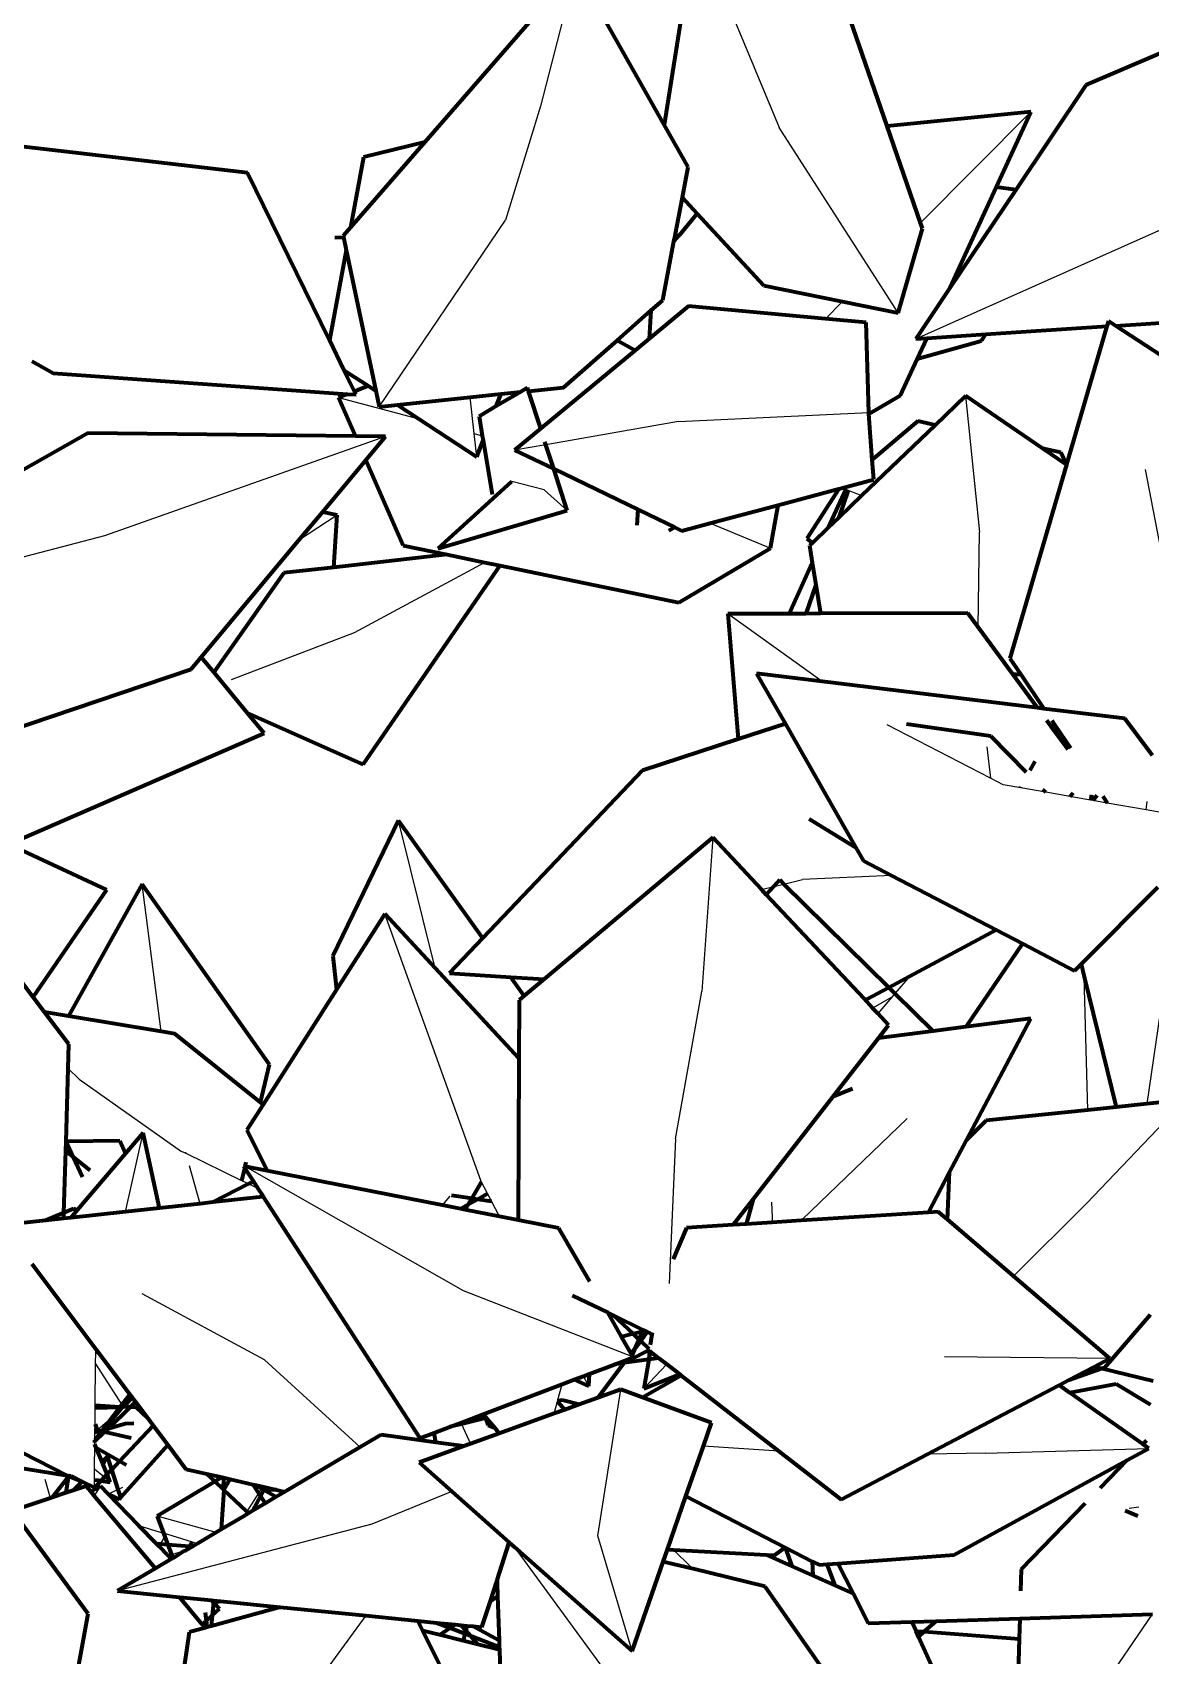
# Model space of a CAD drawing. Header units: millimetres. Extents: x 4307 to 31003, y 2809 to 20009.
# Drawn here: x 7333.2 to 7395.3, y 8375.9 to 8466.1 of the extents above; entities that cross this region are included whole.
import ezdxf

# ---------------------------------------------------------------- set-up
doc = ezdxf.new("R2010")
doc.units = ezdxf.units.MM
doc.layers.add('ProfileEdges', color=7, linetype='Continuous')

msp = doc.modelspace()

# ---------------------------------------------------------------- linework, layer by layer
for p, q in [((7363.412, 8469.672), (7361.434, 8462.025)), ((7371.852, 8467.7), (7374.701, 8460.848)), ((7361.434, 8462.025), (7359.506, 8455.69)), ((7382.563, 8455.535), (7388.698, 8461.714)), ((7381.31, 8450.544), (7374.701, 8460.848)), ((7382.296, 8449.104), (7397.895, 8456.047)), ((7352.473, 8445.318), (7359.506, 8455.69)), ((7377.277, 8450.211), (7378.233, 8451.174)), ((7350.221, 8445.835), (7354.674, 8444.652)), ((7357.755, 8443.833), (7357.526, 8445.851)), ((7385.067, 8445.932), (7385.836, 8438.348)), ((7369.104, 8444.501), (7361.741, 8443.217)), ((7369.104, 8444.501), (7379.683, 8445.012)), ((7352.837, 8443.669), (7337.206, 8438.145)), ((7357.755, 8443.833), (7358.203, 8443.714)), ((7357.901, 8442.543), (7357.755, 8443.833)), ((7361.741, 8443.217), (7360.004, 8442.914)), ((7360.188, 8443.186), (7360.298, 8443.157)), ((7395.04, 8441.844), (7396.456, 8434.558)), ((7361.638, 8440.701), (7359.848, 8441.171)), ((7362.92, 8439.554), (7361.638, 8440.701)), ((7378.234, 8440.815), (7378.402, 8440.746)), ((7378.402, 8440.746), (7378.543, 8440.688)), ((7378.543, 8440.688), (7379.285, 8440.384)), ((7350.137, 8439.301), (7348.001, 8437.89)), ((7370.867, 8438.85), (7374.224, 8437.475)), ((7337.206, 8438.145), (7317.007, 8432.893)), ((7385.759, 8433.083), (7385.836, 8438.348)), ((7358.348, 8436.676), (7351.083, 8432.753)), ((7377.099, 8430.055), (7371.843, 8433.811)), ((7351.083, 8432.753), (7344.256, 8430.157)), ((7386.446, 8424.688), (7380.705, 8427.656)), ((7386.237, 8426.426), (7386.446, 8424.688)), ((7387.16, 8424.319), (7386.446, 8424.688)), ((7388.125, 8424.149), (7387.16, 8424.319)), ((7389.516, 8423.905), (7388.125, 8424.149)), ((7390.86, 8423.67), (7389.516, 8423.905)), ((7391.998, 8423.47), (7390.86, 8423.67)), ((7392.14, 8423.445), (7391.998, 8423.47)), ((7392.937, 8423.306), (7392.14, 8423.445)), ((7395.107, 8422.925), (7392.937, 8423.306)), ((7395.107, 8422.925), (7395.161, 8423.393)), ((7397.468, 8422.512), (7395.107, 8422.925)), ((7355.597, 8414.126), (7353.545, 8422.336)), ((7371.016, 8421.381), (7370.409, 8412.825)), ((7374.964, 8418.804), (7376, 8419.059)), ((7380.947, 8419.282), (7376, 8419.059)), ((7340.36, 8410.613), (7339.311, 8418.799)), ((7373.721, 8418.498), (7374.405, 8418.666)), ((7374.405, 8418.666), (7374.964, 8418.804)), ((7358.118, 8402.323), (7352.789, 8417.157)), ((7381.958, 8413.679), (7381.139, 8412.724)), ((7391.85, 8406.244), (7391.662, 8413.64)), ((7368.938, 8404.647), (7370.409, 8412.825)), ((7381.139, 8412.724), (7380.963, 8412.519)), ((7380.963, 8412.519), (7379.897, 8411.915)), ((7380.963, 8412.519), (7380.183, 8411.61)), ((7396.013, 8412.554), (7395.128, 8406.585)), ((7335.198, 8408.558), (7335.814, 8407.966)), ((7335.814, 8407.966), (7341.494, 8403.948)), ((7391.783, 8401.056), (7397.29, 8406.809)), ((7375.978, 8400.159), (7381.819, 8405.779)), ((7338.375, 8400.592), (7339.354, 8404.984)), ((7368.938, 8404.647), (7368.599, 8396.61)), ((7341.749, 8403.825), (7341.494, 8403.948)), ((7341.749, 8403.825), (7341.726, 8403.909)), ((7344.851, 8402.321), (7341.749, 8403.825)), ((7342.526, 8401.042), (7341.936, 8403.155)), ((7357.158, 8396.207), (7345.039, 8403.107)), ((7345.223, 8402.141), (7344.851, 8402.321)), ((7345.734, 8401.893), (7345.223, 8402.141)), ((7358.167, 8402.23), (7358.118, 8402.323)), ((7358.497, 8401.602), (7358.167, 8402.23)), ((7356.396, 8401.464), (7355.982, 8400.961)), ((7358.714, 8401.19), (7358.497, 8401.602)), ((7359.162, 8400.337), (7358.714, 8401.19)), ((7374.341, 8400.275), (7374.304, 8401.128)), ((7391.783, 8401.056), (7387.723, 8397.022)), ((7374.319, 8399.999), (7374.341, 8400.275)), ((7375.923, 8400.101), (7375.978, 8400.159)), ((7346.104, 8392.361), (7339.314, 8396.036)), ((7366.604, 8392.517), (7357.158, 8396.207)), ((7336.722, 8392.141), (7336.729, 8392.803)), ((7336.729, 8392.803), (7336.731, 8392.965)), ((7336.7, 8389.832), (7336.722, 8392.141)), ((7336.722, 8392.141), (7338.17, 8389.869)), ((7346.104, 8392.361), (7351.418, 8387.511)), ((7367.188, 8390.776), (7368.455, 8392.128)), ((7393.088, 8392.438), (7383.893, 8392.528)), ((7362.387, 8390.066), (7362.642, 8391.013)), ((7364.121, 8390.906), (7363.828, 8391.463)), ((7338.291, 8389.747), (7338.811, 8390.197)), ((7364.619, 8382.584), (7365.903, 8390.714)), ((7336.69, 8388.793), (7336.699, 8389.707)), ((7336.699, 8389.707), (7336.7, 8389.832)), ((7336.811, 8388.466), (7337.676, 8389.215)), ((7337.676, 8389.215), (7338.052, 8389.54)), ((7338.17, 8389.869), (7338.215, 8389.751)), ((7338.215, 8389.751), (7338.258, 8389.731)), ((7362.201, 8389.376), (7362.38, 8390.042)), ((7362.38, 8390.042), (7362.387, 8390.066)), ((7336.681, 8387.896), (7336.685, 8388.335)), ((7336.685, 8388.335), (7336.69, 8388.793)), ((7357.011, 8388.874), (7357.048, 8388.796)), ((7357.048, 8388.796), (7357.556, 8387.698)), ((7336.665, 8386.291), (7336.679, 8387.673)), ((7336.679, 8387.673), (7336.679, 8387.771)), ((7374.678, 8387.3), (7370.491, 8387.571)), ((7386.17, 8387.179), (7395.246, 8387.441)), ((7337.384, 8386.996), (7337.173, 8386.455)), ((7386.17, 8387.179), (7382.955, 8387.132)), ((7334.216, 8384.683), (7333.918, 8385.725)), ((7336.655, 8385.263), (7336.659, 8385.706)), ((7336.659, 8385.706), (7336.665, 8386.291)), ((7337.203, 8385.843), (7336.665, 8386.291)), ((7336.867, 8385.673), (7336.743, 8385.357)), ((7337.532, 8385.568), (7337.203, 8385.843)), ((7336.667, 8385.162), (7336.569, 8384.91)), ((7336.864, 8385.153), (7336.647, 8384.817)), ((7336.694, 8385.231), (7336.667, 8385.162)), ((7336.743, 8385.357), (7336.694, 8385.231)), ((7336.99, 8385.347), (7336.864, 8385.153)), ((7337.98, 8385.16), (7337.426, 8384.898)), ((7338.215, 8385.271), (7337.98, 8385.16)), ((7345.768, 8384.959), (7345.116, 8383.947)), ((7345.933, 8385.216), (7345.768, 8384.959)), ((7346, 8385.32), (7345.933, 8385.216)), ((7356.506, 8385.056), (7352.065, 8383.241)), ((7345.116, 8383.947), (7344.938, 8383.67)), ((7394.686, 8384.188), (7394.161, 8384.11)), ((7352.065, 8383.241), (7337.946, 8379.525)), ((7339.111, 8383.159), (7340.494, 8382.741)), ((7343.424, 8382.772), (7340.149, 8383.683)), ((7340.243, 8381.993), (7340.32, 8382.122)), ((7340.32, 8382.122), (7340.569, 8382.536)), ((7340.494, 8382.741), (7340.661, 8382.69)), ((7340.569, 8382.536), (7340.661, 8382.69)), ((7340.661, 8382.69), (7342.088, 8382.258)), ((7342.088, 8382.258), (7342.323, 8382.186)), ((7342.323, 8382.186), (7342.398, 8382.164)), ((7359.978, 8381.981), (7366.061, 8373.663)), ((7366.536, 8376.171), (7364.619, 8382.584)), ((7340.729, 8381.491), (7340.929, 8381.549)), ((7340.929, 8381.549), (7341.627, 8381.749)), ((7369.808, 8380.853), (7368.832, 8381.8)), ((7369.918, 8380.747), (7369.808, 8380.853)), ((7351.74, 8378.151), (7347.852, 8372.869)), ((7387.752, 8366.989), (7395.457, 8378.234))]:
    msp.add_line(p, q)
at = {"layer": 'ProfileEdges', "lineweight": 211}
for p, q in [((7370.385, 8473.999), (7368.313, 8460.99)), ((7363.412, 8469.672), (7355.019, 8460.028)), ((7368.313, 8460.99), (7363.412, 8469.672)), ((7380.71, 8460.907), (7377.803, 8469.332)), ((7402.158, 8467.656), (7391.751, 8463.195)), ((7391.751, 8463.195), (7387.847, 8457.377)), ((7388.698, 8461.714), (7380.71, 8460.907)), ((7386.771, 8457.53), (7388.698, 8461.714)), ((7369.647, 8458.628), (7368.313, 8460.99)), ((7382.563, 8455.535), (7380.71, 8460.907)), ((7345.167, 8458.329), (7329.12, 8460.175)), ((7355.019, 8460.028), (7350.884, 8455.278)), ((7355.019, 8460.028), (7351.615, 8459.194)), ((7351.615, 8459.194), (7350.884, 8455.278)), ((7349.716, 8449.015), (7345.167, 8458.329)), ((7369.327, 8456.959), (7369.647, 8458.628)), ((7368.922, 8454.847), (7369.327, 8456.959)), ((7369.327, 8456.959), (7370.153, 8456.067)), ((7384.19, 8451.926), (7386.771, 8457.53)), ((7387.847, 8457.377), (7384.19, 8451.926)), ((7387.847, 8457.377), (7386.771, 8457.53)), ((7370.153, 8456.067), (7369.14, 8454.847)), ((7370.153, 8456.067), (7373.853, 8452.07)), ((7350.884, 8455.278), (7350.482, 8454.815)), ((7381.31, 8450.544), (7382.671, 8455.221)), ((7382.671, 8455.221), (7382.563, 8455.535)), ((7350.006, 8454.737), (7350.498, 8454.74)), ((7350.482, 8454.815), (7350.498, 8454.74)), ((7350.498, 8454.74), (7350.649, 8454.018)), ((7368.231, 8451.241), (7368.857, 8454.507)), ((7369.12, 8454.823), (7368.857, 8454.507)), ((7368.857, 8454.507), (7368.917, 8454.822)), ((7369.14, 8454.847), (7368.917, 8454.822)), ((7368.917, 8454.822), (7368.922, 8454.847)), ((7368.917, 8454.822), (7369.12, 8454.823)), ((7368.922, 8454.847), (7369.14, 8454.847)), ((7369.14, 8454.847), (7369.12, 8454.823)), ((7350.649, 8454.018), (7349.716, 8449.015)), ((7350.649, 8454.018), (7352.286, 8446.212)), ((7373.853, 8452.07), (7378.233, 8451.174)), ((7384.19, 8451.926), (7382.296, 8449.104)), ((7365.694, 8449.014), (7367.574, 8450.665)), ((7369.672, 8450.916), (7367.472, 8449.095)), ((7367.574, 8450.665), (7367.472, 8449.095)), ((7367.574, 8450.665), (7368.231, 8451.241)), ((7377.277, 8450.211), (7369.672, 8450.916)), ((7378.233, 8451.174), (7381.31, 8450.544)), ((7379.545, 8450), (7377.277, 8450.211)), ((7379.683, 8445.012), (7379.545, 8450)), ((7386.187, 8449.356), (7392.919, 8449.793)), ((7392.919, 8449.793), (7390.676, 8442.12)), ((7393.002, 8450.076), (7392.919, 8449.793)), ((7393.39, 8449.824), (7393.002, 8450.076)), ((7393.39, 8449.824), (7399.547, 8450.223)), ((7404.623, 8442.498), (7393.39, 8449.824)), ((7350.522, 8447.364), (7349.716, 8449.015)), ((7362.714, 8446.399), (7365.694, 8449.014)), ((7366.699, 8448.456), (7365.694, 8449.014)), ((7367.472, 8449.095), (7366.699, 8448.456)), ((7382.296, 8449.104), (7382.908, 8449.143)), ((7382.373, 8447.981), (7382.908, 8449.143)), ((7382.373, 8447.981), (7385.955, 8448.982)), ((7382.908, 8449.143), (7386.187, 8449.356)), ((7385.955, 8448.982), (7386.187, 8449.356)), ((7333.17, 8447.864), (7334.367, 8447.189)), ((7366.699, 8448.456), (7361.453, 8444.113)), ((7381.434, 8445.943), (7382.373, 8447.981)), ((7334.367, 8447.189), (7350.721, 8446.029)), ((7350.522, 8447.364), (7351.878, 8446.478)), ((7351.102, 8446.177), (7350.522, 8447.364)), ((7350.721, 8446.029), (7350.221, 8445.835)), ((7350.721, 8446.029), (7351.19, 8445.996)), ((7351.878, 8446.478), (7351.102, 8446.177)), ((7351.19, 8445.996), (7351.102, 8446.177)), ((7351.878, 8446.478), (7352.286, 8446.212)), ((7352.286, 8446.212), (7352.473, 8445.318)), ((7357.526, 8445.851), (7359.252, 8446.034)), ((7360.345, 8446.149), (7358.987, 8445.349)), ((7358.987, 8445.349), (7359.252, 8446.034)), ((7359.252, 8446.034), (7360.345, 8446.149)), ((7360.726, 8446.373), (7360.345, 8446.149)), ((7360.694, 8446.186), (7360.783, 8446.195)), ((7360.783, 8446.195), (7360.726, 8446.373)), ((7360.783, 8446.195), (7362.714, 8446.399)), ((7361.453, 8444.113), (7360.783, 8446.195)), ((7350.221, 8445.835), (7351.156, 8443.688)), ((7352.473, 8445.318), (7353.49, 8445.425)), ((7353.49, 8445.425), (7357.526, 8445.851)), ((7353.49, 8445.425), (7354.674, 8444.652)), ((7358.987, 8445.349), (7358.025, 8444.782)), ((7379.69, 8444.927), (7381.434, 8445.943)), ((7385.067, 8445.932), (7383.374, 8444.307)), ((7389.341, 8442.999), (7385.067, 8445.932)), ((7354.674, 8444.652), (7357.901, 8442.543)), ((7358.025, 8444.782), (7358.203, 8443.714)), ((7383.374, 8444.307), (7379.285, 8440.384)), ((7379.69, 8444.927), (7379.683, 8445.012)), ((7379.879, 8442.374), (7379.69, 8444.927)), ((7382.417, 8444.517), (7379.879, 8442.374)), ((7383.374, 8444.307), (7382.417, 8444.517)), ((7336.282, 8443.863), (7332.008, 8441.431)), ((7351.156, 8443.688), (7336.282, 8443.863)), ((7352.837, 8443.669), (7351.156, 8443.688)), ((7351.737, 8442.355), (7352.837, 8443.669)), ((7357.901, 8442.543), (7358.249, 8443.441)), ((7358.203, 8443.714), (7358.249, 8443.441)), ((7358.249, 8443.441), (7358.748, 8440.449)), ((7361.453, 8444.113), (7360.298, 8443.157)), ((7361.741, 8443.217), (7361.689, 8443.379)), ((7360.298, 8443.157), (7360.004, 8442.914)), ((7360.004, 8442.914), (7362.176, 8441.866)), ((7362.176, 8441.866), (7361.741, 8443.217)), ((7390.349, 8442.778), (7389.341, 8442.999)), ((7390.667, 8442.089), (7389.341, 8442.999)), ((7390.676, 8442.12), (7390.349, 8442.778)), ((7349.325, 8439.472), (7351.737, 8442.355)), ((7351.737, 8442.355), (7353.803, 8437.613)), ((7362.92, 8439.554), (7362.176, 8441.866)), ((7362.176, 8441.866), (7366.855, 8439.608)), ((7379.961, 8441.276), (7379.879, 8442.374)), ((7390.667, 8442.089), (7387.524, 8431.338)), ((7390.676, 8442.12), (7390.667, 8442.089)), ((7358.817, 8440.235), (7359.848, 8441.171)), ((7374.65, 8439.859), (7378.027, 8440.76)), ((7378.027, 8440.76), (7376.251, 8437.996)), ((7377.433, 8438.606), (7378.402, 8440.746)), ((7378.543, 8440.688), (7378.025, 8439.174)), ((7378.027, 8440.76), (7378.234, 8440.815)), ((7378.234, 8440.815), (7379.961, 8441.276)), ((7355.754, 8437.454), (7358.817, 8440.235)), ((7370.867, 8438.85), (7374.65, 8439.859)), ((7374.224, 8437.475), (7374.65, 8439.859)), ((7379.285, 8440.384), (7378.025, 8439.174)), ((7348.001, 8437.89), (7349.325, 8439.472)), ((7350.137, 8439.301), (7349.325, 8439.472)), ((7349.959, 8436.4), (7350.137, 8439.301)), ((7355.754, 8437.454), (7362.92, 8439.554)), ((7366.855, 8439.608), (7366.798, 8438.736)), ((7366.855, 8439.608), (7367.958, 8439.076)), ((7367.958, 8439.076), (7368.88, 8438.631)), ((7369.296, 8438.431), (7370.867, 8438.85)), ((7378.025, 8439.174), (7377.433, 8438.606)), ((7342.582, 8431.414), (7348.001, 8437.89)), ((7368.576, 8438.454), (7368.88, 8438.631)), ((7368.88, 8438.631), (7369.296, 8438.431)), ((7376.251, 8437.996), (7376.552, 8437.76)), ((7377.433, 8438.606), (7376.552, 8437.76)), ((7356.259, 8437.106), (7349.959, 8436.4)), ((7353.803, 8437.613), (7356.259, 8437.106)), ((7356.259, 8437.106), (7358.348, 8436.676)), ((7369.131, 8434.453), (7374.224, 8437.475)), ((7376.552, 8437.76), (7376.392, 8437.607)), ((7376.392, 8437.607), (7376.546, 8436.645)), ((7347.177, 8436.088), (7343.284, 8430.568)), ((7349.959, 8436.4), (7347.177, 8436.088)), ((7351.587, 8425.447), (7359.203, 8436.5)), ((7358.348, 8436.676), (7359.203, 8436.5)), ((7359.203, 8436.5), (7369.131, 8434.453)), ((7375.269, 8433.824), (7376.546, 8436.645)), ((7376.546, 8436.645), (7376.741, 8435.427)), ((7376.741, 8435.427), (7376.193, 8433.827)), ((7376.741, 8435.427), (7376.998, 8433.83)), ((7375.269, 8433.824), (7371.843, 8433.811)), ((7371.843, 8433.811), (7372.431, 8426.848)), ((7376.193, 8433.827), (7375.269, 8433.824)), ((7376.998, 8433.83), (7376.193, 8433.827)), ((7385.19, 8433.859), (7376.998, 8433.83)), ((7385.759, 8433.083), (7385.19, 8433.859)), ((7387.67, 8430.479), (7385.759, 8433.083)), ((7331.679, 8427.25), (7342.026, 8430.75)), ((7342.026, 8430.75), (7342.582, 8431.414)), ((7343.284, 8430.568), (7342.582, 8431.414)), ((7387.524, 8431.338), (7388.128, 8430.442)), ((7344.375, 8429.251), (7343.284, 8430.568)), ((7377.099, 8430.055), (7373.454, 8430.502)), ((7373.454, 8430.502), (7375.052, 8427.702)), ((7389.058, 8428.589), (7377.099, 8430.055)), ((7387.67, 8430.479), (7388.128, 8430.442)), ((7389.058, 8428.589), (7387.67, 8430.479)), ((7388.128, 8430.442), (7389.405, 8428.546)), ((7345.157, 8428.307), (7344.375, 8429.251)), ((7345.157, 8428.307), (7345.283, 8428.252)), ((7345.222, 8428.229), (7345.157, 8428.307)), ((7345.222, 8428.229), (7345.283, 8428.252)), ((7346.081, 8427.193), (7345.222, 8428.229)), ((7345.283, 8428.252), (7351.587, 8425.447)), ((7389.405, 8428.546), (7389.058, 8428.589)), ((7393.917, 8427.993), (7389.405, 8428.546)), ((7395.457, 8425.946), (7393.917, 8427.993)), ((7331.896, 8421.015), (7346.081, 8427.193)), ((7375.052, 8427.702), (7372.431, 8426.848)), ((7375.052, 8427.702), (7378.972, 8420.831)), ((7386.472, 8427.021), (7381.771, 8427.684)), ((7389.907, 8427.432), (7389.576, 8427.882)), ((7389.848, 8427.889), (7390.018, 8427.637)), ((7389.907, 8427.432), (7390.018, 8427.637)), ((7390.757, 8426.274), (7389.907, 8427.432)), ((7390.018, 8427.637), (7390.888, 8426.346)), ((7372.431, 8426.848), (7367.112, 8425.113)), ((7388.435, 8425.012), (7386.472, 8427.021)), ((7388.66, 8425.134), (7388.933, 8425.638)), ((7367.112, 8425.113), (7358.238, 8415.8)), ((7388.125, 8424.149), (7388.155, 8424.203)), ((7389.516, 8423.905), (7389.361, 8424.064)), ((7390.86, 8423.67), (7391.038, 8423.87)), ((7392.055, 8423.752), (7391.998, 8423.47)), ((7392.356, 8423.718), (7392.14, 8423.445)), ((7392.685, 8423.68), (7392.937, 8423.306)), ((7353.545, 8422.336), (7349.909, 8414.794)), ((7358.238, 8415.8), (7353.545, 8422.336)), ((7376.377, 8422.428), (7378.972, 8420.831)), ((7337.344, 8418.49), (7331.896, 8421.015)), ((7371.016, 8421.381), (7361.648, 8413.519)), ((7373.721, 8418.498), (7371.016, 8421.381)), ((7378.972, 8420.831), (7379.395, 8420.091)), ((7379.395, 8420.091), (7380.947, 8419.282)), ((7374.735, 8419.029), (7374.405, 8418.666)), ((7374.964, 8418.804), (7374.735, 8419.029)), ((7380.947, 8419.282), (7386.762, 8416.251)), ((7333.25, 8412.527), (7337.344, 8418.49)), ((7339.311, 8418.799), (7335.215, 8411.467)), ((7346.391, 8408.774), (7339.311, 8418.799)), ((7373.99, 8418.21), (7373.721, 8418.498)), ((7374.405, 8418.666), (7373.99, 8418.21)), ((7379.426, 8412.417), (7373.99, 8418.21)), ((7380.799, 8413.059), (7374.964, 8418.804)), ((7391.486, 8414.357), (7395.741, 8418.635)), ((7333.25, 8412.527), (7329.278, 8417.756)), ((7352.789, 8417.157), (7350.102, 8412.948)), ((7355.597, 8414.126), (7352.789, 8417.157)), ((7381.958, 8413.679), (7386.762, 8416.251)), ((7386.762, 8416.251), (7388.218, 8415.492)), ((7358.238, 8415.8), (7356.377, 8413.846)), ((7388.218, 8415.492), (7385.083, 8410.863)), ((7388.218, 8415.492), (7391.114, 8413.983)), ((7349.909, 8414.794), (7350.102, 8412.948)), ((7360.241, 8409.115), (7355.597, 8414.126)), ((7356.377, 8413.846), (7359.793, 8413.634)), ((7360.542, 8412.592), (7359.793, 8413.634)), ((7359.793, 8413.634), (7361.648, 8413.519)), ((7380.799, 8413.059), (7381.958, 8413.679)), ((7391.114, 8413.983), (7391.486, 8414.357)), ((7391.486, 8414.357), (7391.662, 8413.64)), ((7391.662, 8413.64), (7393.436, 8406.409)), ((7350.102, 8412.948), (7346.023, 8406.558)), ((7361.648, 8413.519), (7360.542, 8412.592)), ((7379.583, 8412.407), (7380.799, 8413.059)), ((7381.139, 8412.724), (7380.799, 8413.059)), ((7383.268, 8410.628), (7381.139, 8412.724)), ((7333.889, 8411.687), (7333.25, 8412.527)), ((7360.253, 8412.349), (7360.241, 8409.115)), ((7360.542, 8412.592), (7360.253, 8412.349)), ((7379.426, 8412.417), (7379.583, 8412.407)), ((7379.897, 8411.915), (7379.426, 8412.417)), ((7380.183, 8411.61), (7379.897, 8411.915)), ((7335.215, 8411.467), (7333.889, 8411.687)), ((7335.238, 8409.91), (7333.889, 8411.687)), ((7340.36, 8410.613), (7335.215, 8411.467)), ((7380.789, 8410.965), (7380.183, 8411.61)), ((7380.219, 8410.232), (7380.789, 8410.965)), ((7385.083, 8410.863), (7383.268, 8410.628)), ((7388.692, 8411.331), (7385.083, 8410.863)), ((7385.12, 8404.575), (7388.692, 8411.331)), ((7341.12, 8410.487), (7340.36, 8410.613)), ((7345.888, 8406.667), (7341.12, 8410.487)), ((7377.688, 8406.978), (7380.219, 8410.232)), ((7383.268, 8410.628), (7380.219, 8410.232)), ((7335.198, 8408.558), (7335.238, 8409.91)), ((7360.241, 8409.115), (7360.208, 8400.132)), ((7335.078, 8404.491), (7335.198, 8408.558)), ((7345.888, 8406.667), (7346.391, 8408.774)), ((7378.774, 8407.417), (7377.688, 8406.978)), ((7346.023, 8406.558), (7345.121, 8405.146)), ((7346.023, 8406.558), (7345.888, 8406.667)), ((7373.278, 8401.308), (7377.688, 8406.978)), ((7393.436, 8406.409), (7391.85, 8406.244)), ((7395.128, 8406.585), (7393.436, 8406.409)), ((7397.29, 8406.809), (7395.128, 8406.585)), ((7386.207, 8405.658), (7385.12, 8404.575)), ((7391.85, 8406.244), (7386.207, 8405.658)), ((7338.068, 8404.531), (7335.078, 8404.491)), ((7338.375, 8403.83), (7338.068, 8404.531)), ((7339.354, 8404.984), (7338.375, 8403.83)), ((7340.27, 8400.797), (7339.354, 8404.984)), ((7345.121, 8405.146), (7346.248, 8402.87)), ((7384.178, 8402.793), (7385.12, 8404.575)), ((7334.962, 8400.532), (7335.063, 8403.975)), ((7335.063, 8403.975), (7335.078, 8404.491)), ((7335.063, 8403.975), (7335.473, 8403.647)), ((7335.078, 8404.491), (7335.473, 8403.647)), ((7335.473, 8403.647), (7336.392, 8402.913)), ((7335.473, 8403.647), (7335.995, 8402.53)), ((7338.375, 8403.83), (7335.704, 8400.682)), ((7344.851, 8402.321), (7345.014, 8403.003)), ((7345.039, 8403.107), (7344.933, 8403.128)), ((7344.933, 8403.128), (7345.014, 8403.003)), ((7345.014, 8403.003), (7345.486, 8402.276)), ((7345.039, 8403.107), (7345.095, 8403.344)), ((7346.248, 8402.87), (7345.039, 8403.107)), ((7355.982, 8400.961), (7346.248, 8402.87)), ((7382.994, 8400.553), (7384.178, 8402.793)), ((7384.055, 8400.156), (7384.178, 8402.793)), ((7345.223, 8402.141), (7343.237, 8401.119)), ((7345.486, 8402.276), (7345.223, 8402.141)), ((7345.486, 8402.276), (7345.734, 8401.893)), ((7345.734, 8401.893), (7346.008, 8401.47)), ((7357.642, 8401.349), (7358.167, 8402.23)), ((7342.526, 8401.042), (7340.27, 8400.797)), ((7343.237, 8401.119), (7342.526, 8401.042)), ((7345.99, 8401.418), (7343.237, 8401.119)), ((7346.008, 8401.47), (7345.99, 8401.418)), ((7346.039, 8401.423), (7345.99, 8401.418)), ((7346.008, 8401.47), (7346.039, 8401.423)), ((7346.039, 8401.423), (7354.737, 8388.011)), ((7356.998, 8400.762), (7355.982, 8400.961)), ((7356.503, 8401.518), (7357.642, 8401.349)), ((7356.998, 8400.762), (7357.438, 8401.008)), ((7357.26, 8400.71), (7357.438, 8401.008)), ((7357.438, 8401.008), (7357.642, 8401.349)), ((7357.438, 8401.008), (7357.961, 8401.302)), ((7357.642, 8401.349), (7357.961, 8401.302)), ((7357.961, 8401.302), (7358.497, 8401.602)), ((7357.961, 8401.302), (7358.714, 8401.19)), ((7372.152, 8399.86), (7373.278, 8401.308)), ((7372.883, 8399.907), (7373.278, 8401.308)), ((7333.929, 8400.11), (7331.553, 8399.852)), ((7334.962, 8400.532), (7333.929, 8400.11)), ((7334.952, 8400.221), (7333.929, 8400.11)), ((7334.952, 8400.221), (7334.962, 8400.532)), ((7335.35, 8400.264), (7334.952, 8400.221)), ((7335.501, 8400.753), (7334.962, 8400.532)), ((7335.704, 8400.682), (7335.35, 8400.264)), ((7338.375, 8400.592), (7335.35, 8400.264)), ((7335.704, 8400.682), (7335.501, 8400.753)), ((7340.27, 8400.797), (7338.375, 8400.592)), ((7357.26, 8400.71), (7356.998, 8400.762)), ((7359.162, 8400.337), (7357.26, 8400.71)), ((7360.208, 8400.132), (7359.162, 8400.337)), ((7362.463, 8399.69), (7360.208, 8400.132)), ((7375.923, 8400.101), (7374.319, 8399.999)), ((7382.994, 8400.553), (7375.923, 8400.101)), ((7383.549, 8400.588), (7382.994, 8400.553)), ((7384.055, 8400.156), (7383.549, 8400.588)), ((7387.723, 8397.022), (7384.055, 8400.156)), ((7364.182, 8396.713), (7362.463, 8399.69)), ((7369.558, 8399.695), (7368.815, 8397.959)), ((7372.152, 8399.86), (7369.558, 8399.695)), ((7372.883, 8399.907), (7372.152, 8399.86)), ((7374.319, 8399.999), (7372.883, 8399.907)), ((7333.173, 8397.698), (7336.731, 8392.965)), ((7393.088, 8392.438), (7387.723, 8397.022)), ((7363.197, 8395.949), (7365.177, 8394.989)), ((7365.948, 8393.652), (7365.177, 8394.989)), ((7365.177, 8394.989), (7365.483, 8394.84)), ((7365.483, 8394.84), (7366.584, 8393.806)), ((7365.483, 8394.84), (7367.136, 8394.039)), ((7392.797, 8391.946), (7395.348, 8394.882)), ((7366.584, 8393.806), (7365.948, 8393.652)), ((7367.088, 8393.928), (7366.584, 8393.806)), ((7366.584, 8393.806), (7366.907, 8393.503)), ((7367.088, 8393.928), (7366.907, 8393.503)), ((7367.011, 8393.406), (7367.394, 8393.913)), ((7367.136, 8394.039), (7367.088, 8393.928)), ((7367.272, 8393.972), (7367.088, 8393.928)), ((7367.136, 8394.039), (7367.272, 8393.972)), ((7367.272, 8393.972), (7367.394, 8393.913)), ((7367.394, 8393.913), (7367.625, 8393.801)), ((7367.625, 8393.801), (7367.538, 8393.197)), ((7367.625, 8393.801), (7367.713, 8393.759)), ((7336.729, 8392.803), (7336.864, 8392.787)), ((7336.731, 8392.965), (7336.864, 8392.787)), ((7366.489, 8392.716), (7365.948, 8393.652)), ((7366.42, 8392.368), (7367.449, 8392.909)), ((7366.489, 8392.716), (7366.674, 8392.961)), ((7366.674, 8392.961), (7366.535, 8392.636)), ((7366.907, 8393.503), (7366.674, 8392.961)), ((7366.674, 8392.961), (7367.011, 8393.406)), ((7366.907, 8393.503), (7367.011, 8393.406)), ((7367.011, 8393.406), (7367.469, 8392.975)), ((7367.449, 8392.909), (7367.492, 8392.876)), ((7367.492, 8392.876), (7367.455, 8392.382)), ((7367.542, 8392.837), (7367.455, 8392.382)), ((7367.492, 8392.876), (7367.542, 8392.837)), ((7367.542, 8392.837), (7367.971, 8392.504)), ((7336.864, 8392.787), (7338.629, 8390.44)), ((7364.164, 8391.59), (7365.547, 8392.116)), ((7364.624, 8390.252), (7366.092, 8392.192)), ((7365.547, 8392.116), (7366.231, 8392.375)), ((7366.092, 8392.192), (7365.547, 8392.116)), ((7367.455, 8392.382), (7366.092, 8392.192)), ((7366.092, 8392.192), (7366.231, 8392.375)), ((7366.231, 8392.375), (7366.461, 8392.463)), ((7366.461, 8392.463), (7366.42, 8392.368)), ((7366.461, 8392.463), (7366.604, 8392.517)), ((7366.535, 8392.636), (7366.489, 8392.716)), ((7366.604, 8392.517), (7366.535, 8392.636)), ((7367.455, 8392.382), (7367.188, 8390.776)), ((7368.017, 8392.461), (7367.455, 8392.382)), ((7367.971, 8392.504), (7368.017, 8392.461)), ((7368.017, 8392.461), (7368.455, 8392.128)), ((7368.455, 8392.128), (7369.183, 8391.563)), ((7390.82, 8391.251), (7392.201, 8391.974)), ((7392.201, 8391.974), (7393.088, 8392.438)), ((7392.6, 8391.876), (7392.201, 8391.974)), ((7392.6, 8391.876), (7392.797, 8391.946)), ((7358.264, 8389.35), (7362.642, 8391.013)), ((7362.642, 8391.013), (7363.309, 8391.266)), ((7363.309, 8391.266), (7363.828, 8391.463)), ((7363.309, 8391.266), (7364.121, 8390.906)), ((7363.828, 8391.463), (7364.164, 8391.59)), ((7364.121, 8390.906), (7364.164, 8391.59)), ((7369.267, 8391.499), (7367.108, 8390.27)), ((7367.188, 8390.776), (7369.183, 8391.563)), ((7369.183, 8391.563), (7369.267, 8391.499)), ((7369.267, 8391.499), (7374.678, 8387.3)), ((7390.257, 8390.956), (7390.82, 8391.251)), ((7390.82, 8391.251), (7392.6, 8391.876)), ((7393.434, 8391.021), (7390.856, 8390.534)), ((7395.484, 8391.173), (7392.6, 8391.876)), ((7395.334, 8389.857), (7393.434, 8391.021)), ((7326.804, 8390.191), (7335.146, 8385.946)), ((7338.629, 8390.44), (7338.207, 8389.919)), ((7338.215, 8389.751), (7338.689, 8390.361)), ((7338.291, 8389.747), (7338.747, 8390.282)), ((7338.629, 8390.44), (7338.689, 8390.361)), ((7338.689, 8390.361), (7338.747, 8390.282)), ((7338.747, 8390.282), (7338.811, 8390.197)), ((7338.811, 8390.197), (7338.94, 8390.025)), ((7362.639, 8390.126), (7362.387, 8390.066)), ((7363.583, 8389.876), (7362.639, 8390.126)), ((7364.624, 8390.252), (7363.583, 8389.876)), ((7365.903, 8390.714), (7364.624, 8390.252)), ((7367.108, 8390.27), (7365.903, 8390.714)), ((7370.938, 8388.86), (7367.108, 8390.27)), ((7382.955, 8387.132), (7390.257, 8390.956)), ((7390.856, 8390.534), (7390.257, 8390.956)), ((7394.913, 8387.676), (7390.856, 8390.534)), ((7336.699, 8389.707), (7338.063, 8389.728)), ((7338.063, 8389.728), (7336.7, 8389.832)), ((7337.101, 8388.453), (7338.052, 8389.54)), ((7337.676, 8389.215), (7337.101, 8388.453)), ((7338.634, 8389.728), (7337.41, 8388.541)), ((7338.063, 8389.728), (7337.676, 8389.215)), ((7338.052, 8389.54), (7338.199, 8389.73)), ((7338.063, 8389.728), (7338.17, 8389.869)), ((7338.063, 8389.728), (7338.199, 8389.73)), ((7338.207, 8389.919), (7338.17, 8389.869)), ((7338.199, 8389.73), (7338.215, 8389.751)), ((7338.199, 8389.73), (7338.258, 8389.731)), ((7338.258, 8389.731), (7338.291, 8389.747)), ((7338.634, 8389.728), (7338.291, 8389.747)), ((7338.94, 8390.025), (7338.634, 8389.728)), ((7338.996, 8389.709), (7338.634, 8389.728)), ((7338.94, 8390.025), (7339.621, 8389.12)), ((7339.621, 8389.12), (7338.996, 8389.709)), ((7357.011, 8388.874), (7358.264, 8389.35)), ((7358.264, 8389.35), (7358.328, 8389.273)), ((7358.328, 8389.273), (7358.391, 8389.116)), ((7358.328, 8389.273), (7358.447, 8389.129)), ((7362.201, 8389.376), (7359.152, 8388.274)), ((7362.797, 8389.592), (7362.201, 8389.376)), ((7362.38, 8390.042), (7362.797, 8389.592)), ((7363.583, 8389.876), (7362.797, 8389.592)), ((7336.68, 8387.834), (7337.233, 8388.37)), ((7337.067, 8388.408), (7336.681, 8387.896)), ((7336.998, 8388.424), (7336.685, 8388.335)), ((7336.69, 8388.793), (7336.811, 8388.466)), ((7336.811, 8388.466), (7336.998, 8388.424)), ((7336.998, 8388.424), (7337.067, 8388.408)), ((7337.101, 8388.453), (7337.067, 8388.408)), ((7337.067, 8388.408), (7337.233, 8388.37)), ((7337.101, 8388.453), (7337.41, 8388.541)), ((7337.41, 8388.541), (7337.233, 8388.37)), ((7337.233, 8388.37), (7338.701, 8388.035)), ((7338.359, 8388.811), (7337.41, 8388.541)), ((7338.045, 8386.732), (7339.923, 8388.718)), ((7338.841, 8388.826), (7338.359, 8388.811)), ((7339.621, 8389.12), (7339.923, 8388.718)), ((7339.923, 8388.718), (7340.735, 8387.639)), ((7354.737, 8388.011), (7355.537, 8388.314)), ((7355.537, 8388.314), (7356.4, 8388.642)), ((7355.628, 8387.775), (7355.537, 8388.314)), ((7356.4, 8388.642), (7357.011, 8388.874)), ((7357.048, 8388.796), (7356.4, 8388.642)), ((7358.391, 8389.116), (7357.048, 8388.796)), ((7358.447, 8389.129), (7358.391, 8389.116)), ((7358.391, 8389.116), (7358.541, 8388.741)), ((7358.447, 8389.129), (7358.896, 8388.584)), ((7358.541, 8388.741), (7358.896, 8388.584)), ((7358.896, 8388.584), (7359.152, 8388.274)), ((7370.491, 8387.571), (7370.938, 8388.86)), ((7336.679, 8387.771), (7336.68, 8387.834)), ((7336.757, 8387.48), (7336.679, 8387.673)), ((7336.68, 8387.834), (7336.681, 8387.896)), ((7338.045, 8386.732), (7336.757, 8387.48)), ((7337.076, 8386.692), (7336.757, 8387.48)), ((7338.12, 8384.729), (7340.735, 8387.639)), ((7340.735, 8387.639), (7341.743, 8386.297)), ((7351.418, 8387.511), (7347.241, 8385.035)), ((7352.58, 8388.2), (7351.418, 8387.511)), ((7355.628, 8387.775), (7352.58, 8388.2)), ((7357.175, 8387.56), (7354.693, 8386.663)), ((7357.175, 8387.56), (7355.628, 8387.775)), ((7357.556, 8387.698), (7357.175, 8387.56)), ((7359.152, 8388.274), (7357.556, 8387.698)), ((7369.524, 8384.783), (7370.491, 8387.571)), ((7394.046, 8386.784), (7395.246, 8387.441)), ((7395.108, 8387.876), (7394.913, 8387.676)), ((7395.246, 8387.441), (7394.913, 8387.676)), ((7337.384, 8386.996), (7337.076, 8386.692)), ((7337.173, 8386.455), (7337.076, 8386.692)), ((7337.616, 8386.28), (7337.384, 8386.996)), ((7337.616, 8386.28), (7338.045, 8386.732)), ((7338.432, 8386.507), (7338.045, 8386.732)), ((7354.693, 8386.663), (7356.506, 8385.056)), ((7374.678, 8387.3), (7378.143, 8384.612)), ((7378.143, 8384.612), (7382.955, 8387.132)), ((7384.434, 8381.523), (7394.046, 8386.784)), ((7394.046, 8386.784), (7392.541, 8385.237)), ((7332.064, 8386.434), (7335.146, 8385.946)), ((7334.308, 8384.714), (7335.189, 8385.85)), ((7335.189, 8385.85), (7335.063, 8384.969)), ((7335.146, 8385.946), (7335.202, 8385.937)), ((7335.233, 8385.906), (7335.189, 8385.85)), ((7335.202, 8385.937), (7335.233, 8385.906)), ((7335.202, 8385.937), (7335.251, 8385.929)), ((7335.233, 8385.906), (7335.251, 8385.929)), ((7335.233, 8385.906), (7335.357, 8385.913)), ((7335.233, 8385.906), (7335.973, 8385.605)), ((7335.251, 8385.929), (7335.357, 8385.913)), ((7335.357, 8385.913), (7335.973, 8385.605)), ((7335.973, 8385.605), (7335.465, 8385.104)), ((7335.973, 8385.605), (7336.655, 8385.263)), ((7336.659, 8385.706), (7336.867, 8385.673)), ((7336.743, 8385.357), (7337.02, 8385.649)), ((7336.867, 8385.673), (7337.02, 8385.649)), ((7337.02, 8385.649), (7337.203, 8385.843)), ((7337.02, 8385.649), (7337.532, 8385.568)), ((7337.355, 8386.004), (7337.173, 8386.455)), ((7337.203, 8385.843), (7337.355, 8386.004)), ((7337.355, 8386.004), (7337.616, 8386.28)), ((7337.532, 8385.568), (7337.355, 8386.004)), ((7337.98, 8385.16), (7337.616, 8386.28)), ((7343.355, 8385.605), (7340.149, 8383.683)), ((7341.743, 8386.297), (7342.902, 8386.031)), ((7343.355, 8385.605), (7342.902, 8386.031)), ((7342.902, 8386.031), (7343.744, 8385.838)), ((7343.744, 8385.838), (7343.355, 8385.605)), ((7343.8, 8385.187), (7343.355, 8385.605)), ((7343.744, 8385.838), (7343.826, 8385.819)), ((7343.826, 8385.819), (7343.8, 8385.187)), ((7343.826, 8385.819), (7344.195, 8385.734)), ((7343.84, 8385.148), (7344.195, 8385.734)), ((7344.195, 8385.734), (7345.462, 8385.443)), ((7334.216, 8384.683), (7332.108, 8383.972)), ((7334.308, 8384.714), (7334.216, 8384.683)), ((7335.063, 8384.969), (7334.308, 8384.714)), ((7335.465, 8385.104), (7335.063, 8384.969)), ((7336.198, 8385.351), (7335.465, 8385.104)), ((7336.458, 8385.042), (7336.198, 8385.351)), ((7336.667, 8385.162), (7336.458, 8385.042)), ((7336.569, 8384.91), (7336.458, 8385.042)), ((7336.647, 8384.817), (7336.569, 8384.91)), ((7340.044, 8380.769), (7336.647, 8384.817)), ((7336.655, 8385.263), (7336.743, 8385.357)), ((7336.655, 8385.263), (7336.694, 8385.231)), ((7336.746, 8385.207), (7336.667, 8385.162)), ((7336.694, 8385.231), (7336.746, 8385.207)), ((7336.99, 8385.347), (7336.746, 8385.207)), ((7336.746, 8385.207), (7336.864, 8385.153)), ((7337.426, 8384.898), (7336.99, 8385.347)), ((7337.426, 8384.898), (7338.041, 8384.609)), ((7339.111, 8383.159), (7337.426, 8384.898)), ((7338.12, 8384.729), (7337.98, 8385.16)), ((7338.041, 8384.609), (7338.12, 8384.729)), ((7343.84, 8385.148), (7343.704, 8382.938)), ((7343.8, 8385.187), (7343.84, 8385.148)), ((7345.116, 8383.947), (7343.84, 8385.148)), ((7345.879, 8384.783), (7345.445, 8383.97)), ((7345.462, 8385.443), (7345.768, 8384.959)), ((7345.462, 8385.443), (7345.574, 8385.417)), ((7345.574, 8385.417), (7345.933, 8385.216)), ((7345.574, 8385.417), (7346, 8385.32)), ((7345.768, 8384.959), (7345.879, 8384.783)), ((7346.071, 8385.141), (7345.879, 8384.783)), ((7345.879, 8384.783), (7346.135, 8384.379)), ((7345.933, 8385.216), (7346.071, 8385.141)), ((7346, 8385.32), (7346.767, 8385.144)), ((7346.767, 8385.144), (7346.071, 8385.141)), ((7346.071, 8385.141), (7346.762, 8384.751)), ((7346.762, 8384.751), (7346.135, 8384.379)), ((7347.241, 8385.035), (7346.762, 8384.751)), ((7346.767, 8385.144), (7347.241, 8385.035)), ((7356.506, 8385.056), (7359.707, 8382.22)), ((7368.495, 8381.818), (7369.524, 8384.783)), ((7369.524, 8384.783), (7375.046, 8381.938)), ((7336.312, 8378.251), (7332.108, 8383.972)), ((7345.228, 8383.842), (7344.938, 8383.67)), ((7345.228, 8383.842), (7345.116, 8383.947)), ((7345.445, 8383.97), (7345.228, 8383.842)), ((7346.135, 8384.379), (7345.445, 8383.97)), ((7391.702, 8384.374), (7388.148, 8380.72)), ((7394.628, 8383.676), (7393.931, 8383.98)), ((7340.1, 8382.139), (7339.111, 8383.159)), ((7340.149, 8383.683), (7340.494, 8382.741)), ((7343.704, 8382.938), (7343.424, 8382.772)), ((7344.938, 8383.67), (7343.704, 8382.938)), ((7340.32, 8382.122), (7340.1, 8382.139)), ((7340.243, 8381.993), (7340.1, 8382.139)), ((7340.729, 8381.491), (7340.243, 8381.993)), ((7340.732, 8382.09), (7340.32, 8382.122)), ((7340.494, 8382.741), (7340.569, 8382.536)), ((7340.569, 8382.536), (7340.732, 8382.09)), ((7341.93, 8381.996), (7340.732, 8382.09)), ((7340.732, 8382.09), (7340.929, 8381.549)), ((7342.093, 8381.983), (7341.765, 8381.789)), ((7341.884, 8381.92), (7341.93, 8381.996)), ((7341.93, 8381.996), (7342.088, 8382.258)), ((7342.093, 8381.983), (7341.93, 8381.996)), ((7342.331, 8382.125), (7342.093, 8381.983)), ((7342.331, 8382.125), (7342.323, 8382.186)), ((7342.398, 8382.164), (7342.331, 8382.125)), ((7343.424, 8382.772), (7342.398, 8382.164)), ((7359.031, 8380.123), (7359.707, 8382.22)), ((7359.707, 8382.22), (7359.978, 8381.981)), ((7359.978, 8381.981), (7366.536, 8376.171)), ((7340.924, 8381.29), (7340.044, 8380.769)), ((7340.924, 8381.29), (7340.729, 8381.491)), ((7341.006, 8381.339), (7340.924, 8381.29)), ((7340.929, 8381.549), (7341.006, 8381.339)), ((7341.046, 8381.363), (7341.006, 8381.339)), ((7341.046, 8381.363), (7341.627, 8381.749)), ((7341.627, 8381.749), (7341.765, 8381.789)), ((7341.765, 8381.789), (7341.884, 8381.92)), ((7366.536, 8376.171), (7368.263, 8381.149)), ((7368.263, 8381.149), (7368.495, 8381.818)), ((7369.759, 8380.785), (7368.263, 8381.149)), ((7368.495, 8381.818), (7368.832, 8381.8)), ((7368.832, 8381.8), (7374, 8381.532)), ((7375.402, 8380.904), (7374, 8381.532)), ((7374, 8381.532), (7374.444, 8381.509)), ((7374.444, 8381.509), (7375.046, 8381.938)), ((7375.046, 8381.938), (7375.402, 8380.904)), ((7375.046, 8381.938), (7376.539, 8381.169)), ((7376.539, 8381.169), (7376.583, 8380.375)), ((7376.539, 8381.169), (7376.919, 8380.973)), ((7377.964, 8381.05), (7384.434, 8381.523)), ((7340.044, 8380.769), (7337.946, 8379.525)), ((7369.759, 8380.785), (7369.808, 8380.853)), ((7369.918, 8380.747), (7369.759, 8380.785)), ((7373.93, 8379.77), (7369.918, 8380.747)), ((7376.583, 8380.375), (7375.402, 8380.904)), ((7377.823, 8379.82), (7376.583, 8380.375)), ((7376.919, 8380.973), (7377.376, 8381.007)), ((7377.376, 8381.007), (7377.964, 8381.05)), ((7377.823, 8379.82), (7377.376, 8381.007)), ((7377.964, 8381.05), (7378.811, 8379.378)), ((7388.148, 8380.72), (7388.114, 8379.532)), ((7337.946, 8379.525), (7341.375, 8379.183)), ((7358.655, 8378.958), (7358.99, 8379.999)), ((7358.99, 8379.999), (7359.031, 8380.123)), ((7359.036, 8379.97), (7358.99, 8379.999)), ((7359.031, 8380.123), (7359.036, 8379.97)), ((7359.036, 8379.97), (7359.06, 8379.228)), ((7378.664, 8373.012), (7373.93, 8379.77)), ((7378.811, 8379.378), (7377.823, 8379.82)), ((7378.811, 8379.378), (7379.647, 8377.727)), ((7342.65, 8377.664), (7341.375, 8379.183)), ((7341.375, 8379.183), (7343.137, 8379.008)), ((7343.266, 8378.875), (7343.137, 8379.008)), ((7343.137, 8379.008), (7343.268, 8378.995)), ((7346.972, 8378.626), (7343.148, 8377.576)), ((7343.266, 8378.875), (7343.197, 8378.156)), ((7343.197, 8378.156), (7343.606, 8378.524)), ((7343.268, 8378.995), (7343.266, 8378.875)), ((7343.266, 8378.875), (7343.658, 8378.956)), ((7343.606, 8378.524), (7343.266, 8378.875)), ((7343.268, 8378.995), (7343.658, 8378.956)), ((7343.658, 8378.956), (7346.972, 8378.626)), ((7346.972, 8378.626), (7351.74, 8378.151)), ((7358.188, 8377.509), (7358.655, 8378.958)), ((7358.655, 8378.958), (7359.06, 8379.228)), ((7359.06, 8379.228), (7359.139, 8376.775)), ((7334.737, 8369.719), (7336.312, 8378.251)), ((7342.803, 8377.482), (7341.911, 8377.237)), ((7342.65, 8377.664), (7342.876, 8377.867)), ((7342.803, 8377.482), (7342.65, 8377.664)), ((7342.921, 8377.514), (7342.803, 8377.482)), ((7342.876, 8377.867), (7342.818, 8378.318)), ((7342.876, 8377.867), (7343.197, 8378.156)), ((7342.921, 8377.514), (7342.876, 8377.867)), ((7343.148, 8377.576), (7342.921, 8377.514)), ((7343.197, 8378.156), (7343.148, 8377.576)), ((7351.74, 8378.151), (7354.633, 8377.863)), ((7354.908, 8377.306), (7354.633, 8377.863)), ((7354.633, 8377.863), (7355.657, 8377.761)), ((7355.657, 8377.761), (7356.422, 8377.468)), ((7355.657, 8377.761), (7356.705, 8377.657)), ((7355.838, 8377.078), (7356.422, 8377.468)), ((7356.422, 8377.468), (7356.705, 8377.657)), ((7356.422, 8377.468), (7357.244, 8377.152)), ((7356.705, 8377.657), (7357.015, 8377.626)), ((7357.015, 8377.626), (7357.284, 8377.32)), ((7357.015, 8377.626), (7357.349, 8377.593)), ((7357.349, 8377.593), (7357.284, 8377.32)), ((7357.349, 8377.593), (7357.682, 8377.56)), ((7359.139, 8376.775), (7357.682, 8377.56)), ((7357.682, 8377.56), (7358.188, 8377.509)), ((7379.647, 8377.727), (7382.084, 8377.805)), ((7382.084, 8377.805), (7383.434, 8377.848)), ((7382.313, 8377.296), (7382.084, 8377.805)), ((7383.434, 8377.848), (7382.771, 8377.262)), ((7383.434, 8377.848), (7388.069, 8377.997)), ((7388.069, 8377.997), (7388.037, 8376.866)), ((7388.069, 8377.997), (7395.457, 8378.234)), ((7341.911, 8377.237), (7340.734, 8369.025)), ((7357.704, 8371.651), (7354.908, 8377.306)), ((7355.838, 8377.078), (7354.908, 8377.306)), ((7357.149, 8376.755), (7355.838, 8377.078)), ((7357.244, 8377.152), (7357.149, 8376.755)), ((7357.953, 8376.557), (7357.149, 8376.755)), ((7357.284, 8377.32), (7357.244, 8377.152)), ((7357.244, 8377.152), (7357.526, 8377.044)), ((7357.284, 8377.32), (7357.526, 8377.044)), ((7357.526, 8377.044), (7357.953, 8376.557)), ((7357.526, 8377.044), (7359.151, 8376.42)), ((7359.139, 8376.775), (7359.151, 8376.42)), ((7382.313, 8377.296), (7382.771, 8377.262)), ((7382.455, 8376.983), (7382.313, 8377.296)), ((7382.771, 8377.262), (7382.455, 8376.983)), ((7387.363, 8366.091), (7382.455, 8376.983)), ((7382.771, 8377.262), (7388.037, 8376.866)), ((7388.037, 8376.866), (7387.752, 8366.989)), ((7359.156, 8376.261), (7357.953, 8376.557)), ((7359.151, 8376.42), (7359.156, 8376.261)), ((7359.156, 8376.261), (7359.304, 8371.682))]:
    msp.add_line(p, q, dxfattribs=at)

doc.saveas('drawing.dxf')
